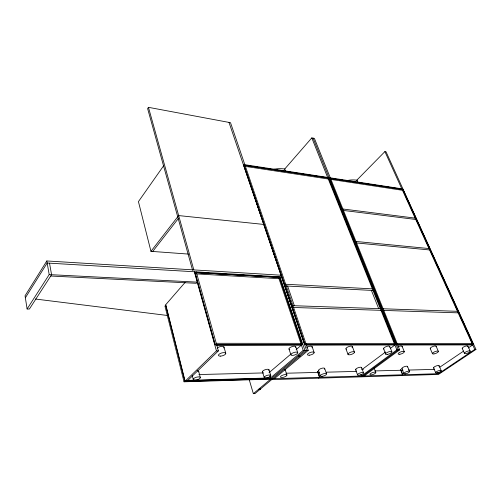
<?xml version="1.0" encoding="UTF-8"?>
<svg xmlns="http://www.w3.org/2000/svg" width="501" height="501" viewBox="0 0 501 501"><rect width="100%" height="100%" fill="white"/><g stroke="black" fill="none" stroke-linecap="round" stroke-linejoin="round"><path stroke-width="0.75" d="M280.986 275.206L46.812 260.965L25.05 295.778L27.104 308.985L29.384 309.048L51.572 274.723L49.524 263.169M25.363 297.776L47.169 263.031L281.575 276.934M274.341 378.687L308.228 350.374L230.51 122.689L148.44 107.327L147.626 108.623L192.616 270.315M27.104 308.985L49.198 274.598L46.812 260.965M163.551 165.862L138.433 201.621L150.951 251.333L188.539 254.088M150.951 251.333L178.663 215.58L263.714 224.429M152.717 251.458L178.588 218.211M243.724 165.142L328.762 177.949L395.74 344.519L304.846 344.726L243.724 165.142L328.6 178.124L395.533 344.675M243.793 165.198L304.846 344.726M185.107 282.395L165.599 304.852L184.944 381.405L271.079 378.787M364.164 375.957L399.673 349.855L314.396 138.389L311.791 137.907L284.656 169.094L285.47 171.292M194.845 272.5L279.664 277.291L302.253 344.732L215.042 344.782L194.845 272.5L279.664 277.291M194.927 272.563L279.627 277.347M328.762 177.949L395.665 344.463L305.078 344.5M329.332 178.237L402.798 189.29L473.376 344.488L396.31 344.675L329.332 178.237L402.629 189.453L473.163 344.625L402.798 189.29M329.395 178.293L396.535 344.463L473.307 344.431M439.534 373.665L438.381 374.435L401.614 375.581L402.754 374.786L439.665 373.658L475.95 349.416L386.039 151.803L384.9 151.59L356.712 180.266L357.626 182.42M215.042 344.782L302.178 344.669M184.03 381.806L185.019 380.848L229.233 379.52L228.199 380.447L184.03 381.806L164.948 306.098L165.856 305.059L185.019 380.848M184.944 381.405L216.445 350.9L218.392 350.888L196.223 271.868M186.835 381.349L218.392 350.888M269.031 372.694L290.824 354.126M296.122 349.61L301.427 345.095L216.783 345.17M269.444 378.837L303.218 350.406L308.228 350.374M249.166 379.507L253.356 393.673L304.896 350.393L279.953 276.84M272.895 378.731L271.824 379.626L318.417 378.174L319.513 377.316L317.49 371.41M400.587 369.7L402.616 374.786L319.682 377.309L318.58 378.167L361.503 376.833L362.63 376M362.123 369.475L385.638 351.934M390.586 348.239L394.92 345.007L306.424 345.089M399.673 349.855L396.873 349.867L361.396 376.038L360.852 374.573M362.78 376L398.276 349.861L313.1 138.151M362.937 375.994L361.81 376.821L401.47 375.587L402.616 374.786M439.853 367.152L463.694 351.032M468.203 347.982L472.712 344.932L397.719 345.001M475.95 349.416L474.754 349.422L438.481 373.696L437.868 372.262M299.31 356.098C300.944 354.952 297.25 356.28 299.185 356.198C297.481 357.357 301.546 356.023 299.322 356.155M253.356 393.673L254.965 393.604L306.562 350.387L229.007 122.407M187.831 380.384L270.515 377.936L269.832 375.731M272.713 378.737L319.513 377.316M198.878 374.548L263.47 372.926M285.933 373.232L319.3 372.368M326.283 372.187L356.543 371.404M374.911 370.928L403.036 370.201M408.509 370.057L434.292 369.394M361.778 369.563L363.344 369.525M302.454 344.563L215.223 344.6L195.014 272.306M395.74 344.519L305.04 344.563L243.881 164.948M473.376 344.488L396.516 344.519L329.501 178.062M216.025 343.304L300.587 343.354M305.579 343.36L394.011 343.417M396.811 343.417L471.773 343.467M293.335 307.47L380.741 310.326M383.509 310.413L457.87 312.843M292.722 305.673L380.071 308.666M382.839 308.76L457.175 311.309M50.726 276.026L196.223 283.29L197.244 282.138L49.198 274.598M286.002 285.99L372.769 290.455M285.407 284.242L372.118 288.839M196.574 273.915L278.731 278.656M356.311 242.941L429.307 249.924M355.704 241.438L428.668 248.515M35.446 299.034L167.334 315.461M342.615 208.967L414.853 218.085M343.198 210.407L415.467 219.432M245.196 166.37L328.042 178.97M330.685 179.377L402.222 190.255M244.857 164.71L327.654 177.423M330.303 177.83L401.802 188.802M384.9 151.59L474.754 349.422M467.978 346.197L470.207 351.151A3.094 0.902 -21.3 0 1 466.074 353.556A3.094 0.902 -21.3 0 1 465.661 352.04A3.094 0.902 -21.3 0 1 470.207 351.151M462.216 348.402L464.421 353.349M436.158 346.272L438.356 351.389M439.133 365.774L441.193 370.608M430.246 348.546L432.419 353.662M433.609 367.872L435.645 372.713M402.121 346.348L404.276 351.646M407.526 366.475L409.549 371.473M311.791 137.907L396.873 349.867M371.385 290.386L378.681 308.616M401.865 368.642L403.862 373.646M400.725 369.694L402.754 374.786M389.722 346.379L391.857 351.74M383.547 348.652L385.695 354.119M374.097 367.966L375.819 372.487A3.131 0.971 -19.5 0 1 371.598 374.842A3.131 0.971 -19.5 0 1 371.153 373.214A3.131 0.971 -19.5 0 1 375.819 372.487M361.584 367.596L363.538 372.825A3.169 0.996 -19.3 0 1 359.311 375.205A3.169 0.996 -19.3 0 1 358.785 373.558A3.169 0.996 -19.3 0 1 363.538 372.825M352.372 346.573L354.439 352.128A3.413 1.159 -19.4 0 1 349.917 354.764A3.413 1.159 -19.4 0 1 349.297 352.861A3.413 1.159 -19.4 0 1 354.439 352.128M355.629 369.669L357.557 374.905M345.953 348.821L347.995 354.382M324.667 368.423L326.552 373.84M312.142 346.667L314.127 352.435M318.517 370.571L320.383 375.994M317.659 371.404L319.682 377.309M287.624 286.071L294.35 305.729M279.483 277.473L302.253 344.732M278.324 276.74L303.218 350.406M295.79 346.83L297.738 352.685A3.582 1.29 -18.1 0 1 292.828 355.378A3.582 1.29 -18.1 0 1 292.396 353.167A3.582 1.29 -18.1 0 1 297.738 352.685M288.977 348.947L290.906 354.808M285.107 369.419L286.916 375.036A3.388 1.152 -17.7 0 1 282.301 377.51A3.388 1.152 -17.7 0 1 281.825 375.568A3.388 1.152 -17.7 0 1 286.916 375.036M269.006 369.782L270.772 375.481A3.432 1.184 -17.3 0 1 266.15 377.986A3.432 1.184 -17.3 0 1 265.561 376.019A3.432 1.184 -17.3 0 1 270.772 375.481M262.468 371.811L264.215 377.522M223.978 347.011L225.757 353.243M148.44 107.327L193.831 269.907M194.35 271.761L216.445 350.9M198.728 371.492L200.325 377.547A3.664 1.328 -15.5 0 1 195.265 380.102A3.664 1.328 -15.5 0 1 194.776 377.842A3.664 1.328 -15.5 0 1 200.325 377.547M192.209 375.412L193.254 379.457M197.162 370.815A3.645 1.353 -15.4 0 1 198.653 371.924M217.158 348.145A3.801 1.478 -16.2 0 1 222.037 346.36A3.801 1.478 -16.2 0 1 223.678 347.963M262.887 372.187A3.419 1.202 -17.3 0 1 265.524 369.6A3.419 1.202 -17.3 0 1 268.768 370.458M289.753 349.491A3.57 1.309 -18.1 0 1 291.764 346.711A3.57 1.309 -18.1 0 1 295.615 347.425M397.976 346.836A3.263 1.058 -20.4 0 1 401.132 346.009A3.263 1.058 -20.4 0 1 402.065 346.824M462.692 348.683A3.087 0.914 -21.4 0 1 464.859 346.404A3.087 0.914 -21.4 0 1 467.727 346.773M430.628 348.809A3.169 0.983 -20.9 0 1 432.845 346.485A3.169 0.983 -20.9 0 1 436.058 346.736M434.11 368.122A2.956 0.858 -20.6 0 1 436.052 366.018A2.956 0.858 -20.6 0 1 438.939 366.294M402.428 368.899A3.037 0.921 -20.1 0 1 404.269 366.732A3.037 0.921 -20.1 0 1 407.382 367.014M347.562 180.517A46.555 26.102 45.7 0 1 357.658 180.285M306.731 347.387A3.52 1.271 -18.5 0 1 310.783 346.185A3.52 1.271 -18.5 0 1 311.985 347.375M384.054 349.034A3.294 1.09 -20.2 0 1 386.428 346.492A3.294 1.09 -20.2 0 1 389.477 347.143M346.373 349.166A3.401 1.177 -19.4 0 1 349.097 346.473A3.401 1.177 -19.4 0 1 352.015 347.4M285.119 369.544A3.375 1.171 -17.7 0 1 284.85 370.082M356.336 370.032A3.156 1.015 -19.3 0 1 358.002 367.772A3.156 1.015 -19.3 0 1 361.465 368.066M318.962 370.872A3.256 1.09 -18.6 0 1 321.429 368.398A3.256 1.09 -18.6 0 1 324.379 369.174M273.095 169.444A49.668 30.004 43.1 0 1 285.056 169.025M259.017 389.177L260.288 388.832L259.017 389.177M259.174 389.684L260.445 389.358L259.18 389.659M229.621 379.507L228.588 380.434L269.67 379.176L270.74 378.28L229.621 379.507M220.427 356.123A3.82 1.459 -16.2 0 0 225.794 353.387A3.82 1.459 -16.2 0 0 220.102 353.593A3.82 1.459 -16.2 0 0 220.427 356.123M399.823 354.263A3.269 1.046 -20.3 0 0 404.307 351.746A3.269 1.046 -20.3 0 0 399.535 352.447A3.269 1.046 -20.3 0 0 399.823 354.263M433.929 353.919A3.181 0.971 -20.9 0 0 438.375 351.489A3.181 0.971 -20.9 0 0 433.853 352.159A3.181 0.971 -20.9 0 0 433.929 353.919M437.047 372.907A2.962 0.845 -20.6 0 0 441.212 370.696A2.962 0.845 -20.6 0 0 436.991 371.373A2.962 0.845 -20.6 0 0 437.047 372.907M405.384 373.846A3.044 0.908 -20.1 0 0 409.58 371.567A3.044 0.908 -20.1 0 0 405.146 372.262A3.044 0.908 -20.1 0 0 405.384 373.846M309.274 355.209A3.532 1.252 -18.5 0 0 314.165 352.56A3.532 1.252 -18.5 0 0 308.96 353.036A3.532 1.252 -18.5 0 0 309.274 355.209M387.398 354.389A3.307 1.071 -20.1 0 0 391.895 351.84A3.307 1.071 -20.1 0 0 387.029 352.547A3.307 1.071 -20.1 0 0 387.398 354.389M322.018 376.339A3.269 1.071 -18.5 0 0 326.583 373.946A3.269 1.071 -18.5 0 0 321.805 374.454A3.269 1.071 -18.5 0 0 322.018 376.339"/></g></svg>
